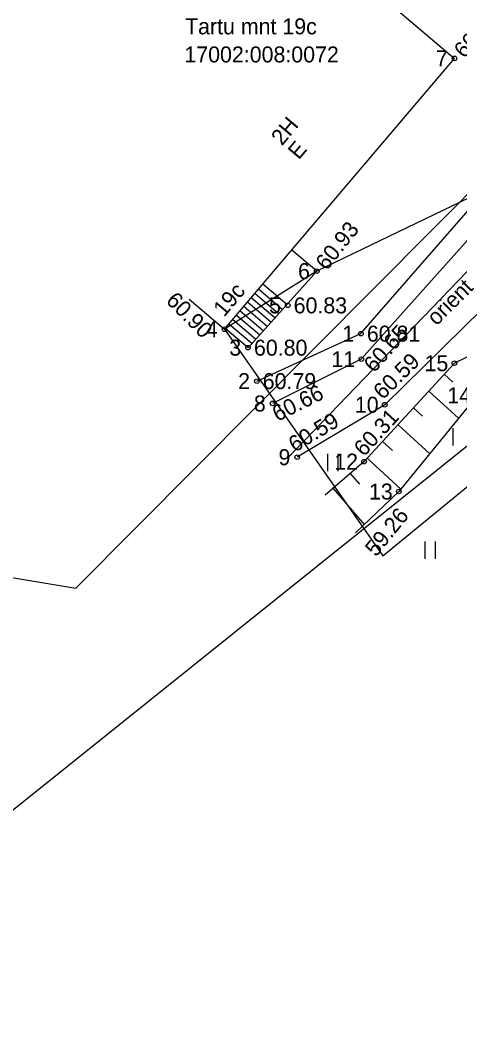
# Model space of a CAD drawing. Extents: x 641427 to 642196, y 6456325 to 6457167.
# Drawn here: x 641456.46 to 641475.74, y 6456975.43 to 6457019.44 of the extents above; entities that cross this region are included whole.
import ezdxf

# ---------------------------------------------------------------- set-up
doc = ezdxf.new("R2010")
doc.units = 0
for name, color, linetype in [('DTRASS', 7, 'Continuous'), ('HALJASTUS', 7, 'Continuous'), ('HOONE', 7, 'Continuous'), ('HOONEDET', 7, 'Continuous'), ('KORGUS', 7, 'Continuous'), ('MOOTKORG', 7, 'Continuous'), ('MOOTMPUNKT', 7, 'Continuous'), ('MOOTNR', 7, 'Continuous'), ('MOOTPIIR', 7, 'Continuous'), ('PIIR', 7, 'Continuous'), ('RELJEEF', 7, 'Continuous'), ('TEE', 7, 'Continuous')]:
    doc.layers.add(name, color=color, linetype=linetype)

msp = doc.modelspace()

# ---------------------------------------------------------------- linework, layer by layer
at = {"layer": 'DTRASS'}
msp.add_lwpolyline([(641468.161, 6457000.223), (641478.656, 6457011.125), (641492.567, 6457026.746), (641502.834, 6457036.878)], dxfattribs=at)
at = {"layer": 'HALJASTUS'}
for p, q in [((641475.43, 6457001.554), (641475.43, 6457000.793)), ((641469.936, 6457000.424), (641469.936, 6456999.663)), ((641470.391, 6457000.424), (641470.391, 6456999.663)), ((641474.198, 6456996.573), (641474.198, 6456995.812)), ((641474.653, 6456996.573), (641474.653, 6456995.812))]:
    msp.add_line(p, q, dxfattribs=at)
msp.add_lwpolyline([(641466.836, 6457003.61), (641471.399, 6457005.691), (641478.003, 6457013.263), (641482.335, 6457018.48), (641488.918, 6457025.904), (641489.179, 6457027.524), (641488.339, 6457029.103)], dxfattribs=at)
at = {"layer": 'HOONE'}
for p, q in [((641465.796, 6457025.995), (641475.5, 6457017.758)), ((641465.422, 6457005.884), (641475.5, 6457017.758)), ((641463.871, 6457007.2), (641465.422, 6457005.884))]:
    msp.add_line(p, q, dxfattribs=at)
at = {"layer": 'HOONEDET'}
for p, q in [((641469.462, 6457008.432), (641468.371, 6457009.358)), ((641466.451, 6457005.076), (641469.462, 6457008.432)), ((641467.954, 6457006.751), (641466.91, 6457007.637)), ((641468.148, 6457006.967), (641467.098, 6457007.859)), ((641467.62, 6457006.379), (641466.587, 6457007.256)), ((641467.787, 6457006.565), (641466.748, 6457007.447)), ((641467.119, 6457005.821), (641466.101, 6457006.684)), ((641467.286, 6457006.007), (641466.263, 6457006.875)), ((641467.453, 6457006.193), (641466.425, 6457007.066)), ((641466.785, 6457005.448), (641465.778, 6457006.303)), ((641466.952, 6457005.634), (641465.94, 6457006.494)), ((641466.451, 6457005.076), (641465.454, 6457005.922)), ((641466.618, 6457005.262), (641465.616, 6457006.113))]:
    msp.add_line(p, q, dxfattribs=at)
at = {"layer": 'MOOTMPUNKT'}
for centre in [(641475.5, 6457017.758), (641469.462, 6457008.432), (641468.191, 6457006.931), (641465.422, 6457005.884), (641471.399, 6457005.691), (641466.451, 6457005.076), (641471.415, 6457004.572), (641475.495, 6457004.396), (641466.836, 6457003.61), (641467.527, 6457002.632), (641472.442, 6457002.575), (641468.607, 6457000.275), (641471.538, 6457000.08), (641473.062, 6456998.769)]:
    msp.add_circle(centre, 0.1, dxfattribs=at)
at = {"layer": 'MOOTPIIR'}
msp.add_lwpolyline([(641515.695, 6457022.201), (641498.45, 6457034.935), (641489.112, 6457030.495), (641486.551, 6457026.999), (641484.363, 6457023.325), (641482.45, 6457018.21), (641478.939, 6457012.983), (641469.462, 6457008.432), (641465.422, 6457005.884), (641472.365, 6456995.955), (641481.196, 6457003.195), (641482.665, 6457006.16), (641518.586, 6456974.621)], dxfattribs=at)
at = {"layer": 'PIIR'}
for points in [[(641447.75, 6457027.62), (641428.84, 6457043.04), (641428.61, 6456999.58), (641458.91, 6456994.53), (641482.45, 6457018.22), (641478.66, 6457021.47), (641458.21, 6457039.04)], [(641488.25, 6456959.93), (641505.96, 6456985.62), (641482.39, 6457005.85), (641440.12, 6456971.96), (641456.87, 6456961.52), (641465.16, 6456974.33)]]:
    msp.add_lwpolyline(points, close=True, dxfattribs=at)
at = {"layer": 'RELJEEF'}
for p, q in [((641475.052, 6457003.913), (641475.429, 6457003.567)), ((641474.376, 6457003.175), (641475.677, 6457001.983)), ((641473.7, 6457002.438), (641474.103, 6457002.069)), ((641473.024, 6457001.701), (641474.412, 6457000.429)), ((641472.349, 6457000.964), (641472.778, 6457000.57)), ((641471.673, 6457000.227), (641473.148, 6456998.875)), ((641470.932, 6456999.557), (641471.332, 6456999.093)), ((641470.175, 6456998.904), (641471.541, 6456997.321))]:
    msp.add_line(p, q, dxfattribs=at)
for points in [[(641482.923, 6457002.611), (641480.702, 6457003.624), (641477.547, 6457005.398), (641475.495, 6457004.396), (641471.538, 6457000.08), (641469.83, 6456998.606)], [(641481.639, 6457001.789), (641480.109, 6457002.634), (641476.492, 6457002.985), (641473.062, 6456998.769), (641471.165, 6456996.963)]]:
    msp.add_lwpolyline(points, dxfattribs=at)
at = {"layer": 'TEE'}
for points in [[(641501.817, 6457030.997), (641493.288, 6457022.959), (641481.007, 6457010.992), (641472.442, 6457002.575), (641468.607, 6457000.275)], [(641488.97, 6457029.309), (641490.423, 6457027.349), (641490.845, 6457026.25), (641490.817, 6457025.459), (641478.939, 6457012.983), (641471.415, 6457004.572), (641467.527, 6457002.632)]]:
    msp.add_lwpolyline(points, dxfattribs=at)

# ---------------------------------------------------------------- texts
at = {"layer": 'DTRASS'}
msp.add_text('orient', height=0.7, rotation=44.8533, dxfattribs=at).set_placement((641474.711, 6457006.01))
at = {"layer": 'HOONE'}
for s, p in [('2H', (641467.94, 6457013.898)), ('E', (641468.674, 6457013.284)), ('19c', (641465.404, 6457006.388))]:
    msp.add_text(s, height=0.7, rotation=50.0526, dxfattribs=at).set_placement(p)
at = {"layer": 'KORGUS'}
for s, rotation, p in [(' 60.83', 48.6718, (641475.763, 6457017.527)), (' 60.93', 51.497, (641469.736, 6457008.214)), (' 60.90', 314.7852, (641462.632, 6457007.28)), (' 60.65', 48.186, (641471.804, 6457003.748)), (' 60.59', 44.5007, (641472.174, 6457002.582)), (' 60.66', 26.5179, (641467.504, 6457001.703)), (' 60.31', 47.4847, (641471.36, 6457000.075)), (' 60.59', 30.9528, (641468.274, 6457000.334)), (' 59.26', 50.8693, (641471.896, 6456995.673))]:
    msp.add_text(s, height=0.7, rotation=rotation, dxfattribs=at).set_placement(p)
at = {"layer": 'MOOTKORG'}
for s, p in [(' 60.83', (641468.191, 6457006.581)), (' 60.81', (641471.399, 6457005.341)), (' 60.80', (641466.451, 6457004.726)), (' 60.79', (641466.836, 6457003.26))]:
    msp.add_text(s, height=0.7, dxfattribs=at).set_placement(p)
at = {"layer": 'MOOTNR'}
for s, p in [('7 ', (641474.681, 6457017.408)), ('6 ', (641468.643, 6457008.082)), ('5 ', (641467.372, 6457006.581)), ('4 ', (641464.603, 6457005.534)), ('1 ', (641470.58, 6457005.341)), ('3 ', (641465.632, 6457004.726)), ('11 ', (641470.106, 6457004.222)), ('15 ', (641474.186, 6457004.046)), ('2 ', (641466.017, 6457003.26)), ('14 ', (641475.183, 6457002.635)), ('8 ', (641466.708, 6457002.282)), ('10 ', (641471.133, 6457002.225)), ('9 ', (641467.788, 6456999.925)), ('12 ', (641470.229, 6456999.73)), ('13 ', (641471.753, 6456998.419))]:
    msp.add_text(s, height=0.7, dxfattribs=at).set_placement(p)
at = {"layer": 'PIIR'}
for s, p in [('Tartu mnt 19c', (641463.691, 6457018.813)), ('17002:008:0072', (641463.663, 6457017.582))]:
    msp.add_text(s, height=0.7, dxfattribs=at).set_placement(p)

doc.saveas('drawing.dxf')
